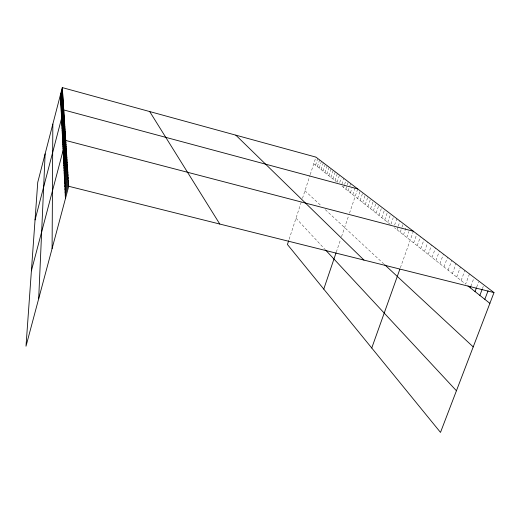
<?xml version="1.0" encoding="UTF-8"?>
<svg xmlns="http://www.w3.org/2000/svg" width="520" height="520" viewBox="0 0 520 520"><rect width="100%" height="100%" fill="white"/><g stroke="black" fill="none" stroke-linecap="round" stroke-linejoin="round"><path stroke-width="0.39" stroke-dasharray="2.6 1.95" d="M289.139 239.265L301.36 201.78M302.484 198.341L309.978 175.364M310.226 174.597L315.926 157.118M315.562 165.172L317.74 158.496M317.382 166.614L319.586 159.9M319.235 168.083L321.451 161.317M321.106 169.566L323.343 162.76M323.005 171.073L325.26 164.216M324.935 172.601L327.21 165.698M326.892 174.148L329.186 167.206M328.874 175.721L331.188 168.727M330.889 177.32L333.223 170.274M332.93 178.939L335.283 171.847M335.004 180.577L337.376 173.44M337.103 182.247L339.501 175.052M339.723 182.488L341.178 178.145M341.9 184.197L343.85 178.36M343.61 187.401L344.351 185.198M344.598 184.464L346.073 180.056M345.846 189.176L348.335 181.772M348.114 190.977L349.622 186.498M349.875 185.757L350.63 183.514M350.422 192.803L351.943 188.292M352.762 194.656L355.069 187.844M336.317 252.077L340.34 240.208M341.529 236.704L348.81 215.215M349.512 213.148L357.728 188.916M357.611 198.504L360.224 190.821M360.126 200.493L362.759 192.751M362.674 202.514L365.339 194.714M365.274 204.575L367.965 196.709M367.913 206.667L370.63 198.738M370.598 208.793L373.347 200.798M373.328 210.958L376.11 202.904M376.11 213.161L378.918 205.036M378.937 215.404L381.771 207.214M381.81 217.685L384.683 209.424M384.741 220.006L387.641 211.679M387.725 222.365L390.656 213.974M391.007 224.068L393.231 217.718M394.602 225.089L396.851 218.686M397 229.717L398.015 226.85M398.268 226.129L400.036 221.104M400.212 232.264L401.746 227.916M401.999 227.194L403.279 223.574M403.475 234.852L406.582 226.089M406.809 237.49L408.902 231.595M400.361 267.787L413.387 231.264M413.666 242.925L416.884 233.922M417.19 245.726L420.453 236.639M420.791 248.573L424.093 239.408M424.463 251.485L427.804 242.229M428.207 254.456L431.594 245.108M432.029 257.478L435.454 248.053M435.929 260.572L439.4 251.056M439.907 263.725L443.43 254.118M443.976 266.949L447.538 257.244M448.123 270.238L451.744 260.442M452.368 273.605L456.034 263.705M456.697 277.036L460.415 267.039M461.13 280.547L464.893 270.445M469.476 273.936L465.654 284.135L394.485 227.721M470.834 286.332L473.603 278.967M476.704 287.092L478.666 281.886M482.424 288.626L483.281 286.37M313.768 163.748L336.576 181.831M341.959 186.095L390.156 224.289M304.961 190.756L321.38 205.998M325.325 209.658L383.663 263.789M296.003 218.205L325.442 249.873"/><path stroke-width="0.78" d="M52.091 248.56L52.839 124.091M38.688 298.721L45.123 153.849M62.296 87.601L37.739 182.319L26 346.209L68.731 186.284L62.296 87.601L315.926 157.118L494 292.591L440.499 432.4L287.43 244.498L288.652 240.76M60.483 95.803L62.361 88.562M60.528 96.831L62.426 89.538M60.58 97.877L62.484 90.526M60.632 98.937L62.556 91.526M60.684 100.009L62.621 92.547M60.736 101.101L62.686 93.581M60.788 102.206L62.758 94.634M60.84 103.331L62.823 95.7M60.898 104.474L62.894 96.785M60.95 105.632L62.966 97.89M61.009 106.808L63.044 99.008M61.068 108.01L63.115 100.145M61.126 109.226L63.193 101.302M61.184 110.461L63.264 102.473M61.25 111.722L63.343 103.669M61.308 112.996L63.42 104.884M61.373 114.296L63.505 106.119M61.432 115.622L63.583 107.374M61.497 116.961L63.668 108.648M35.048 219.928L63.752 109.948L357.728 188.916M61.633 119.749L63.843 111.293M61.705 121.199L63.934 112.671M61.776 122.674L64.025 114.069M61.848 124.169L64.116 115.492M61.919 125.697L64.207 116.942M61.997 127.251L64.305 118.424M62.069 128.837L64.402 119.925M62.147 130.455L64.506 121.459M62.225 132.1L64.603 123.019M62.309 133.776L64.707 124.612M62.393 135.48L64.818 126.237M62.471 137.228L64.922 127.894M62.562 139.002L65.032 129.584M62.647 140.816L65.143 131.306M62.738 142.662L65.26 133.062M62.829 144.553L65.377 134.856M62.92 146.477L65.494 136.689M63.018 148.441L65.618 138.554M31.402 270.81L65.741 140.465L413.387 231.264M63.213 152.503L65.871 142.415M63.31 154.596L66.001 144.404M63.414 156.734L66.131 146.439M63.518 158.925L66.267 148.519M63.629 161.155L66.404 150.644M63.739 163.442L66.547 152.815M63.85 165.782L66.69 155.038M63.967 168.175L66.84 157.313M64.084 170.619L66.995 159.64M64.201 173.121L67.145 162.019M64.324 175.689L67.308 164.457M64.454 178.315L67.47 166.959M64.584 181.006L67.639 169.514M64.714 183.761L67.808 172.139M64.85 186.583L67.984 174.824M64.993 189.482L68.159 177.58M65.136 192.452L68.348 180.408M65.28 195.5L68.536 183.306M323.765 289.094L336.076 252.772M371.755 348.01L399.848 269.23M470.281 287.8L470.834 286.332M475.013 291.551L476.424 287.833M479.856 295.392L482.137 289.38M484.816 299.319L488.059 290.81M68.731 186.284L494 292.591M467.968 285.968L489.885 303.342M384.67 264.719L473.219 346.892M235.839 135.167L363.974 260.091M325.962 250.432L456.43 390.76M149.689 111.553L219.785 224.042M60.431 94.796L65.429 198.627"/></g></svg>
